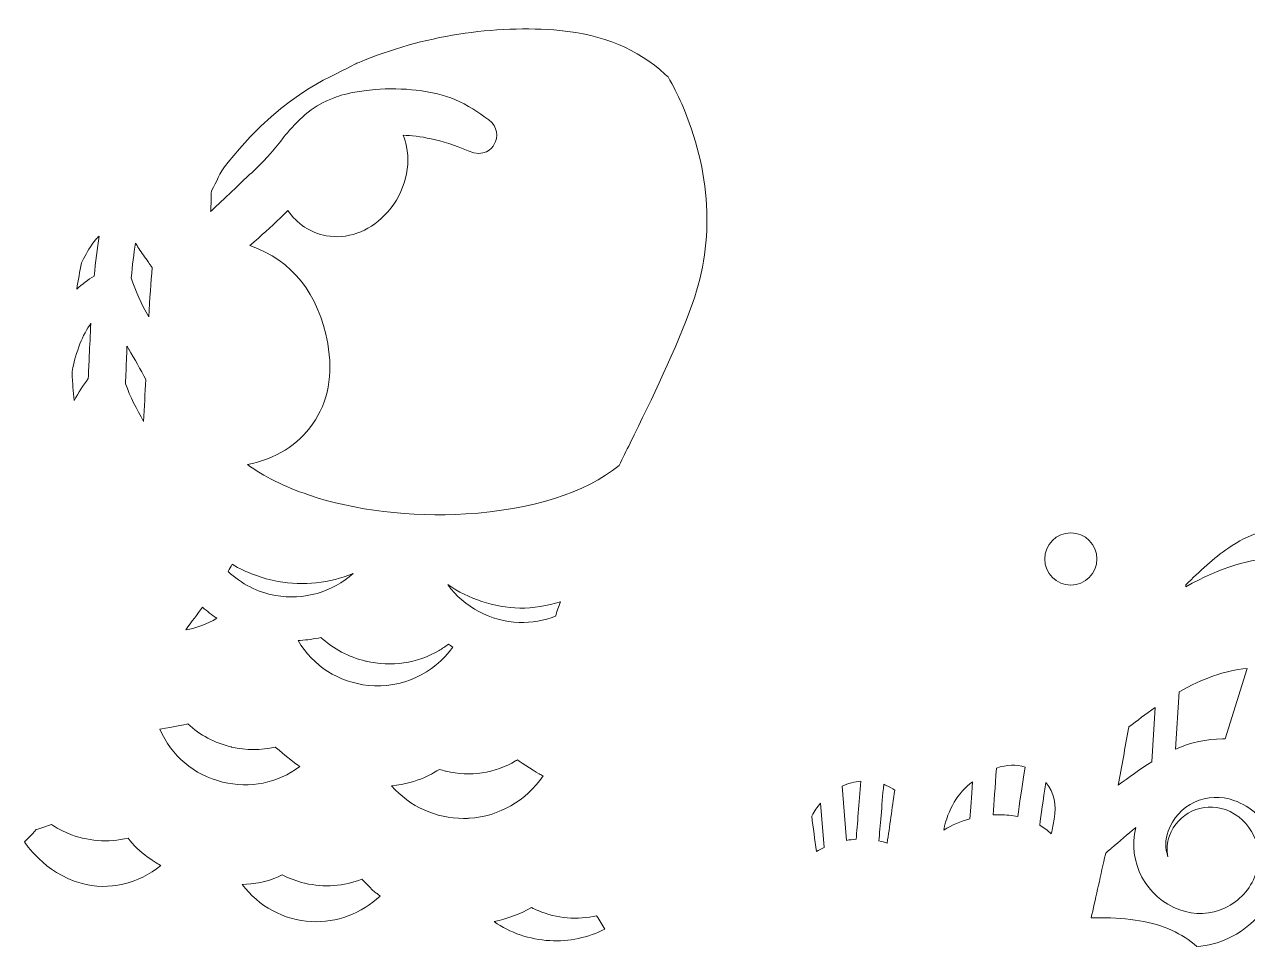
# Model space of a CAD drawing. Header units: millimetres. Extents: x -1647 to 2455, y -685 to 37.
# Drawn here: x 511.2 to 778.2, y -231.7 to -30.5 of the extents above; entities that cross this region are included whole.
import ezdxf

# ---------------------------------------------------------------- set-up
doc = ezdxf.new("R2010")
doc.units = ezdxf.units.MM
doc.header["$MEASUREMENT"] = 0
doc.layers.add('Layer 6', color=7, linetype='Continuous')

msp = doc.modelspace()

# ---------------------------------------------------------------- linework, layer by layer
at = {"layer": 'Layer 6', "lineweight": 0}
for points, knots in [([(552.01, -66.8), (553.46, -64.62), (553.37, -63.38), (555.66, -60.54), (568.95, -44.11), (579.56, -41.64), (583.34, -39.16), (583.64, -39.03), (583.94, -38.89), (584.25, -38.77), (598.15, -32.96), (613.72, -30.49), (628.1, -31.81), (637.48, -32.67), (645.17, -35.88), (650.98, -41.34), (651.21, -41.55), (651.46, -41.75), (651.72, -41.93), (652.79, -43.78), (653.79, -45.76), (654.69, -47.82), (661.06, -62.36), (661.91, -77.76), (657.09, -91.19), (653.32, -101.69), (648.28, -111.95), (643.4, -121.87), (642.61, -123.49), (641.81, -125.11), (641.02, -126.74), (633.7, -132.67), (621.84, -136.41), (607.57, -137.29), (595.53, -138.03), (583.33, -136.56), (573.22, -133.14), (567.93, -131.35), (563.45, -129.12), (559.87, -126.51), (566.02, -125.28), (570.94, -122.25), (574.12, -117.71), (577.51, -112.88), (578.65, -106.79), (577.4, -100.09), (575.36, -89.12), (569.79, -82.1), (560.4, -78.71), (561.15, -78.12), (561.81, -77.54), (562.35, -77.05), (564.38, -75.22), (566.53, -73.25), (568.69, -71.09), (570.66, -73.98), (573.66, -75.96), (577.1, -76.59), (581.59, -77.41), (586.23, -75.78), (589.84, -72.12), (593.82, -68.07), (595.65, -62.31), (594.61, -57.09), (594.45, -56.26), (594.21, -55.46), (593.9, -54.67), (597.27, -54.77), (602.13, -55.52), (608.08, -58.08), (611.6, -59.59), (613.23, -57.58), (613.77, -56.64), (614.66, -55.09), (614.53, -52.77), (612.56, -51.33), (610.26, -49.65), (607.97, -48.04), (605.19, -46.89), (602.78, -45.89), (600.16, -45.25), (596.7, -44.83), (594.13, -44.51), (590.41, -44.45), (587.86, -44.69), (580.63, -45.34), (578.74, -46.55), (577.06, -47.24), (573.53, -48.69), (569.93, -52.31), (567.72, -55.24), (567.72, -55.24), (567.16, -55.96), (567.16, -55.96), (565.31, -58.34), (563.2, -60.58), (561.09, -62.65), (561.03, -62.65), (559.26, -64.22), (558.48, -65.04), (558.18, -65.36), (551.86, -71.32), (551.86, -71.32), (551.86, -71.32), (552.02, -68.09), (552.01, -66.8)], [0, 0, 0, 0, 1, 1, 1, 2, 2, 2, 3, 3, 3, 4, 4, 4, 5, 5, 5, 6, 6, 6, 7, 7, 7, 8, 8, 8, 9, 9, 9, 10, 10, 10, 11, 11, 11, 12, 12, 12, 13, 13, 13, 14, 14, 14, 15, 15, 15, 16, 16, 16, 17, 17, 17, 18, 18, 18, 19, 19, 19, 20, 20, 20, 21, 21, 21, 22, 22, 22, 23, 23, 23, 24, 24, 24, 25, 25, 25, 26, 26, 26, 27, 27, 27, 28, 28, 28, 29, 29, 29, 30, 30, 30, 31, 31, 31, 32, 32, 32, 33, 33, 33, 34, 34, 34, 35, 35, 35, 35]), ([(526.46, -85.39), (525.09, -86.19), (523.81, -87.14), (522.64, -88.24), (522.93, -86.32), (523.29, -84.4), (523.7, -82.5), (523.7, -82.5), (524.13, -81.65), (524.13, -81.65), (524.82, -80.3), (525.67, -78.73), (526.8, -77.42), (527.03, -77.16), (527.26, -76.91), (527.5, -76.67), (527.09, -79.41), (526.75, -82.29), (526.46, -85.39)], [0, 0, 0, 0, 1, 1, 1, 2, 2, 2, 3, 3, 3, 4, 4, 4, 5, 5, 5, 6, 6, 6, 6]), ([(538.35, -94.32), (536.8, -91.53), (535.42, -88.72), (534.53, -85.76), (534.78, -83.06), (535.08, -80.56), (535.43, -78.18), (535.67, -78.56), (535.92, -78.95), (536.17, -79.35), (536.83, -80.37), (537.54, -81.36), (538.23, -82.32), (538.23, -82.32), (538.26, -82.36), (538.26, -82.36), (538.54, -82.76), (538.82, -83.15), (539.1, -83.54), (538.82, -86.82), (538.58, -90.25), (538.35, -94.32)], [0, 0, 0, 0, 1, 1, 1, 2, 2, 2, 3, 3, 3, 4, 4, 4, 5, 5, 5, 6, 6, 6, 7, 7, 7, 7]), ([(525.36, -102.81), (525.29, -104.47), (525.22, -106.13), (525.16, -107.77), (523.98, -109.25), (522.97, -110.83), (522.1, -112.55), (521.98, -111.57), (521.89, -110.62), (521.81, -109.67), (521.72, -108.55), (521.65, -107.38), (521.61, -106.18), (522.53, -101.69), (523.89, -98.23), (525.72, -95.68), (525.58, -98.16), (525.47, -100.63), (525.36, -102.81)], [0, 0, 0, 0, 1, 1, 1, 2, 2, 2, 3, 3, 3, 4, 4, 4, 5, 5, 5, 6, 6, 6, 6]), ([(537.23, -117.11), (535.74, -114.45), (534.23, -111.72), (533.3, -108.88), (533.3, -108.88), (533.37, -106.81), (533.37, -106.81), (533.44, -104.81), (533.51, -102.77), (533.6, -100.69), (533.72, -100.9), (533.84, -101.11), (533.96, -101.31), (533.96, -101.31), (533.99, -101.36), (533.99, -101.36), (535.26, -103.52), (536.57, -105.75), (537.68, -107.99), (537.55, -110.92), (537.4, -114.04), (537.23, -117.11)], [0, 0, 0, 0, 1, 1, 1, 2, 2, 2, 3, 3, 3, 4, 4, 4, 5, 5, 5, 6, 6, 6, 7, 7, 7, 7]), ([(739.61, -141.42), (742.75, -141.42), (745.31, -143.98), (745.31, -147.12), (745.31, -150.27), (742.75, -152.83), (739.61, -152.83), (736.46, -152.83), (733.9, -150.27), (733.9, -147.12), (733.9, -143.98), (736.46, -141.42), (739.61, -141.42)], [0, 0, 0, 0, 1, 1, 1, 2, 2, 2, 3, 3, 3, 4, 4, 4, 4]), ([(764.73, -152.73), (767.7, -149.86), (770.77, -146.91), (774.06, -144.68), (778.26, -141.82), (782.98, -140.14), (787.8, -139.77), (787.8, -139.77), (785.56, -146.94), (785.56, -146.94), (785.35, -146.93), (785.14, -146.93), (784.94, -146.93), (778.79, -146.93), (772.32, -148.93), (764.7, -153.21), (764.7, -153.21), (764.73, -152.73), (764.73, -152.73)], [0, 0, 0, 0, 1, 1, 1, 2, 2, 2, 3, 3, 3, 4, 4, 4, 5, 5, 5, 6, 6, 6, 6]), ([(566.02, -155.09), (562.16, -154.41), (558.52, -152.55), (555.67, -149.84), (555.98, -149.32), (556.29, -148.8), (556.57, -148.29), (559.65, -150.11), (563.08, -151.39), (566.57, -152.01), (572.13, -153), (577.81, -152.38), (582.97, -150.28), (578.42, -154.34), (572.19, -156.19), (566.02, -155.09)], [0, 0, 0, 0, 1, 1, 1, 2, 2, 2, 3, 3, 3, 4, 4, 4, 5, 5, 5, 5]), ([(619.23, -160.95), (612.93, -160.75), (607.2, -157.64), (603.6, -152.72), (608.22, -155.86), (613.66, -157.64), (619.33, -157.83), (622.18, -157.91), (625.47, -157.24), (628.2, -156.49), (627.83, -157.5), (627.46, -158.54), (627.12, -159.61), (624.61, -160.58), (621.96, -161.03), (619.23, -160.95)], [0, 0, 0, 0, 1, 1, 1, 2, 2, 2, 3, 3, 3, 4, 4, 4, 5, 5, 5, 5]), ([(550.1, -157.67), (551.09, -158.54), (552.14, -159.34), (553.24, -160.06), (551.14, -161.32), (548.84, -162.18), (546.43, -162.61), (547.73, -160.81), (548.94, -159.18), (550.1, -157.67)], [0, 0, 0, 0, 1, 1, 1, 2, 2, 2, 3, 3, 3, 3]), ([(571.4, -164.89), (572.91, -164.8), (574.44, -164.59), (575.93, -164.26), (578.65, -166.75), (582.01, -168.52), (585.67, -169.39), (585.67, -169.39), (585.78, -169.42), (585.78, -169.42), (591.29, -170.71), (596.94, -169.88), (601.7, -167.09), (602.4, -166.68), (603.08, -166.22), (603.74, -165.72), (604.06, -165.93), (604.39, -166.14), (604.73, -166.34), (600.53, -172.24), (593.56, -175.43), (586.29, -174.71), (579.82, -174.06), (574.19, -170.44), (570.94, -164.92), (571.09, -164.91), (571.24, -164.9), (571.4, -164.89)], [0, 0, 0, 0, 1, 1, 1, 2, 2, 2, 3, 3, 3, 4, 4, 4, 5, 5, 5, 6, 6, 6, 7, 7, 7, 8, 8, 8, 9, 9, 9, 9]), ([(763.26, -176.14), (768.43, -173.12), (773.16, -171.48), (778.06, -171), (778.06, -171), (773.27, -186.39), (773.27, -186.39), (773.07, -186.39), (772.88, -186.39), (772.7, -186.39), (769.29, -186.39), (765.85, -187.13), (762.47, -188.6), (762.47, -188.6), (763.26, -176.14), (763.26, -176.14)], [0, 0, 0, 0, 1, 1, 1, 2, 2, 2, 3, 3, 3, 4, 4, 4, 5, 5, 5, 5]), ([(752.22, -184.14), (752.25, -183.98), (752.28, -183.86), (752.3, -183.77), (754.04, -182.43), (756, -180.94), (758.03, -179.51), (758.03, -179.51), (757.28, -191.37), (757.28, -191.37), (754.68, -192.98), (752.19, -194.82), (749.97, -196.48), (750.69, -192.42), (751.44, -188.26), (752.22, -184.14)], [0, 0, 0, 0, 1, 1, 1, 2, 2, 2, 3, 3, 3, 4, 4, 4, 5, 5, 5, 5]), ([(546.9, -183.11), (549.52, -185.55), (552.76, -187.28), (556.32, -188.12), (556.32, -188.12), (556.32, -188.13), (556.32, -188.13), (556.32, -188.13), (556.43, -188.15), (556.43, -188.15), (559.58, -188.88), (562.86, -188.89), (565.95, -188.17), (566.17, -188.4), (570.58, -192), (571.29, -192.44), (566.47, -196.03), (560.42, -197.26), (554.48, -195.8), (548.2, -194.25), (543.28, -190.08), (540.79, -184.27), (541.42, -184.22), (546.82, -183.14), (546.9, -183.11)], [0, 0, 0, 0, 1, 1, 1, 2, 2, 2, 3, 3, 3, 4, 4, 4, 5, 5, 5, 6, 6, 6, 7, 7, 7, 8, 8, 8, 8]), ([(608.34, -203.7), (608.06, -203.71), (607.77, -203.73), (607.47, -203.73), (607.33, -203.74), (607.19, -203.74), (607.05, -203.74), (601.02, -203.74), (595.39, -201.17), (591.36, -196.65), (597.33, -196.01), (600.6, -193.71), (601.78, -193.04), (602.23, -193.18), (602.68, -193.3), (603.13, -193.4), (603.13, -193.4), (603.24, -193.43), (603.24, -193.43), (608.5, -194.66), (613.89, -193.87), (618.43, -191.2), (618.56, -191.13), (618.69, -191.05), (618.83, -190.96), (619.5, -191.49), (623.56, -194.06), (623.59, -194.03), (623.87, -194.18), (624.15, -194.32), (624.43, -194.46), (620.72, -199.87), (614.78, -203.29), (608.34, -203.7)], [0, 0, 0, 0, 1, 1, 1, 2, 2, 2, 3, 3, 3, 4, 4, 4, 5, 5, 5, 6, 6, 6, 7, 7, 7, 8, 8, 8, 9, 9, 9, 10, 10, 10, 11, 11, 11, 11]), ([(723.35, -192.8), (725.67, -191.93), (727.69, -191.86), (729.61, -192.58), (728.9, -197.08), (728.37, -200.62), (728.02, -203.33), (726.78, -203.07), (725.47, -202.93), (724.11, -202.93), (723.74, -202.93), (723.37, -202.94), (723.01, -202.96), (722.89, -202.96), (722.78, -202.97), (722.66, -202.98), (722.86, -200.37), (723.09, -196.95), (723.35, -192.8)], [0, 0, 0, 0, 1, 1, 1, 2, 2, 2, 3, 3, 3, 4, 4, 4, 5, 5, 5, 6, 6, 6, 6]), ([(693.8, -195.59), (693.39, -200.53), (693.01, -205.01), (692.74, -208.28), (692.03, -208.32), (691.33, -208.4), (690.63, -208.52), (690.63, -208.52), (689.69, -196.66), (689.69, -196.66), (690.99, -196.06), (692.38, -195.7), (693.8, -195.59)], [0, 0, 0, 0, 1, 1, 1, 2, 2, 2, 3, 3, 3, 4, 4, 4, 4]), ([(698.76, -196.29), (698.95, -196.36), (699.14, -196.44), (699.31, -196.52), (699.97, -196.81), (700.59, -197.16), (701.17, -197.56), (700.6, -201.53), (700.04, -205.51), (699.53, -209.11), (698.93, -208.93), (698.33, -208.78), (697.72, -208.65), (697.99, -205.48), (698.35, -201.14), (698.76, -196.29)], [0, 0, 0, 0, 1, 1, 1, 2, 2, 2, 3, 3, 3, 4, 4, 4, 5, 5, 5, 5]), ([(718.15, -195.73), (717.94, -199.07), (717.75, -201.77), (717.59, -203.82), (715.58, -204.37), (713.69, -205.18), (711.87, -206.26), (712.84, -201.64), (714.84, -198.29), (718.15, -195.73)], [0, 0, 0, 0, 1, 1, 1, 2, 2, 2, 3, 3, 3, 3]), ([(732.82, -205.21), (733.1, -202.94), (733.54, -199.82), (734.15, -195.91), (735.96, -198.11), (736.55, -200.75), (735.97, -203.92), (735.79, -204.9), (735.59, -205.94), (735.35, -207.11), (734.55, -206.38), (733.71, -205.75), (732.82, -205.21)], [0, 0, 0, 0, 1, 1, 1, 2, 2, 2, 3, 3, 3, 4, 4, 4, 4]), ([(747.03, -212.13), (747.12, -211.72), (747.18, -211.47), (747.23, -211.3), (747.6, -210.98), (747.97, -210.66), (748.34, -210.34), (748.35, -210.33), (748.35, -210.33), (748.36, -210.32), (748.36, -210.32), (748.36, -210.32), (748.36, -210.32), (748.36, -210.32), (748.46, -210.24), (748.46, -210.24), (750.18, -208.74), (751.95, -207.21), (753.76, -205.75), (751.95, -213.21), (756.02, -221.02), (763.4, -223.7), (766.64, -224.87), (770.15, -224.72), (773.28, -223.25), (776.4, -221.79), (778.77, -219.2), (779.95, -215.96), (782.02, -210.24), (779.06, -203.9), (773.34, -201.82), (768.4, -200.03), (762.92, -202.59), (761.13, -207.53), (760.59, -209.02), (760.49, -210.59), (760.81, -212.1), (760.17, -210.29), (760.17, -208.34), (760.83, -206.52), (760.83, -206.52), (760.83, -206.52), (760.83, -206.52), (761.85, -203.7), (763.91, -201.45), (766.62, -200.18), (769.34, -198.92), (772.38, -198.78), (775.2, -199.8), (778.93, -201.15), (781.92, -203.89), (783.6, -207.5), (785.29, -211.1), (785.47, -215.15), (784.12, -218.88), (782.34, -223.77), (778.77, -227.68), (774.05, -229.89), (771.85, -230.92), (769.52, -231.52), (767.12, -231.69), (764.01, -228.85), (759.71, -226.91), (754.63, -226.07), (752.03, -225.64), (749.11, -225.42), (745.93, -225.42), (745.31, -225.42), (744.7, -225.43), (744.06, -225.44), (744.91, -221.61), (745.95, -216.88), (746.99, -212.31), (746.99, -212.31), (747.03, -212.13), (747.03, -212.13)], [0, 0, 0, 0, 1, 1, 1, 2, 2, 2, 3, 3, 3, 4, 4, 4, 5, 5, 5, 6, 6, 6, 7, 7, 7, 8, 8, 8, 9, 9, 9, 10, 10, 10, 11, 11, 11, 12, 12, 12, 13, 13, 13, 14, 14, 14, 15, 15, 15, 16, 16, 16, 17, 17, 17, 18, 18, 18, 19, 19, 19, 20, 20, 20, 21, 21, 21, 22, 22, 22, 23, 23, 23, 24, 24, 24, 25, 25, 25, 25]), ([(684.97, -200.41), (684.97, -200.41), (685.74, -210.08), (685.74, -210.08), (685.17, -210.35), (684.62, -210.64), (684.09, -210.96), (683.72, -208.36), (683.37, -205.76), (683.06, -203.21), (683.63, -202.19), (684.26, -201.26), (684.97, -200.41)], [0, 0, 0, 0, 1, 1, 1, 2, 2, 2, 3, 3, 3, 4, 4, 4, 4]), ([(513.74, -206.18), (514.88, -205.87), (516.01, -205.5), (517.12, -205.06), (518.21, -205.79), (519.38, -206.42), (520.6, -206.94), (520.6, -206.94), (520.68, -206.97), (520.68, -206.97), (520.69, -206.97), (520.7, -206.98), (520.7, -206.98), (524.9, -208.73), (529.53, -209.09), (533.83, -208.01), (535.96, -211.17), (540.5, -213.73), (540.99, -214.02), (536.1, -217.94), (529.63, -219.61), (523.57, -217.88), (515.46, -215.56), (511.34, -209.04), (511.22, -208.85), (511.37, -208.68), (512.94, -207.2), (513.74, -206.18)], [0, 0, 0, 0, 1, 1, 1, 2, 2, 2, 3, 3, 3, 4, 4, 4, 5, 5, 5, 6, 6, 6, 7, 7, 7, 8, 8, 8, 9, 9, 9, 9]), ([(567.47, -216.04), (569.01, -216.84), (570.64, -217.44), (572.33, -217.85), (572.33, -217.85), (572.44, -217.88), (572.44, -217.88), (572.44, -217.88), (572.45, -217.88), (572.45, -217.88), (576.59, -218.84), (580.97, -218.53), (584.84, -217), (585.17, -217.36), (588.01, -220.24), (588.18, -220.13), (588.41, -220.31), (588.63, -220.49), (588.86, -220.67), (584.86, -224.47), (579.31, -226.55), (573.8, -226.24), (567.82, -225.91), (562.31, -222.91), (558.74, -218.14), (564.14, -218), (566.87, -216.28), (567.47, -216.04)], [0, 0, 0, 0, 1, 1, 1, 2, 2, 2, 3, 3, 3, 4, 4, 4, 5, 5, 5, 6, 6, 6, 7, 7, 7, 8, 8, 8, 9, 9, 9, 9]), ([(636.11, -224.98), (636.7, -225.96), (637.31, -226.93), (637.93, -227.87), (634.3, -229.74), (630.06, -230.63), (625.89, -230.4), (621.39, -230.15), (617.23, -228.72), (613.73, -226.25), (616.59, -225.63), (619.37, -224.59), (621.92, -223.19), (622.36, -223.41), (622.81, -223.62), (623.25, -223.81), (623.25, -223.81), (623.36, -223.86), (623.36, -223.86), (627.42, -225.56), (631.92, -225.95), (636.11, -224.98)], [0, 0, 0, 0, 1, 1, 1, 2, 2, 2, 3, 3, 3, 4, 4, 4, 5, 5, 5, 6, 6, 6, 7, 7, 7, 7])]:
    msp.add_open_spline(points, degree=3, knots=knots, dxfattribs=at)

doc.saveas('drawing.dxf')
